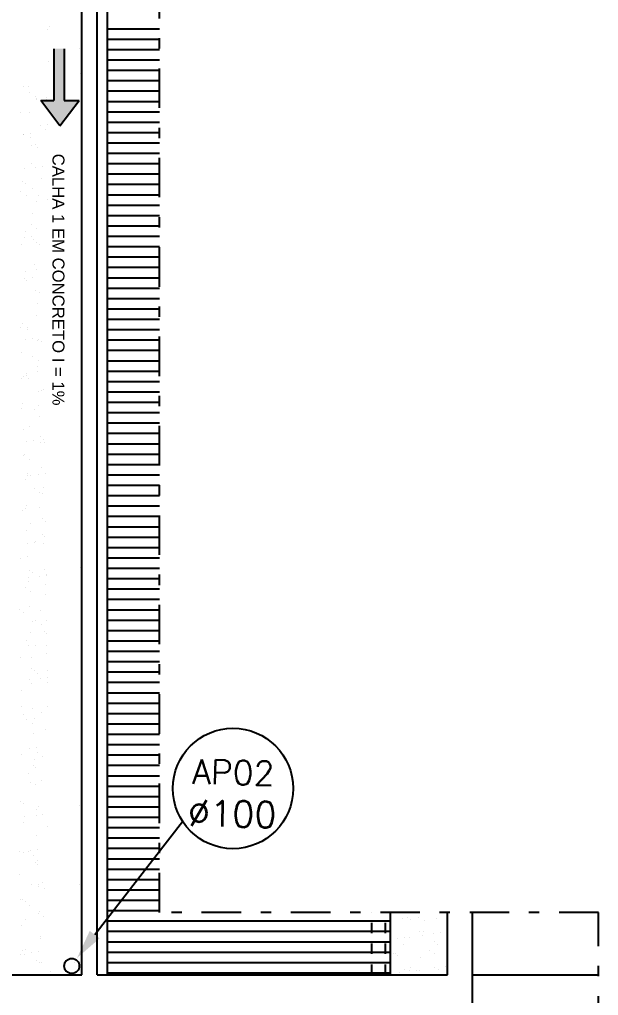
# Model space of a CAD drawing. Header units: millimetres. Extents: x 1573 to 2177, y 1587 to 1932.
# Drawn here: x 1809.55 to 1815.13, y 1894.08 to 1903.49 of the extents above; entities that cross this region are included whole.
import ezdxf
from ezdxf.enums import TextEntityAlignment as Align

# ---------------------------------------------------------------- set-up
doc = ezdxf.new("R2010")
doc.units = ezdxf.units.MM
doc.header["$LTSCALE"] = 0.03
doc.linetypes.add('DASHDOT', pattern=[25.4, 12.7, -6.35, 0, -6.35])
doc.linetypes.add('HIDDEN', pattern=[9.525, 6.35, -3.175])
for name, color, linetype in [('-HIDRO', 8, 'Continuous'), ('A-PEN-C', 4, 'Continuous'), ('PL09', 9, 'Continuous'), ('Tinterno', 9, 'Continuous')]:
    doc.layers.add(name, color=color, linetype=linetype)
doc.layers.add('TigreCad', color=2, linetype='Continuous', lineweight=13)
doc.styles.add('ARIAL', font='arial.ttf')
doc.styles.add('ROMANS', font='romans.shx', dxfattribs={"height": 0.1})

# ---------------------------------------------------------------- blocks, each defined once
blk = doc.blocks.new('11031501d')
at = {"layer": 'TigreCad'}
blk.add_circle((0, 0), 75, dxfattribs=at)
at = {"layer": 'Tinterno'}
blk.add_circle((0, 0), 72.5, dxfattribs=at)

msp = doc.modelspace()

# ---------------------------------------------------------------- hatches: boundary and pattern name
at = {"layer": 'PL09', "ltscale": 100}
msp.add_hatch(color=256, dxfattribs=at).paths.add_polyline_path([(1810.1223, 1902.7103), (1809.977, 1902.7103), (1809.977, 1903.2105), (1809.877, 1903.2105), (1809.877, 1902.7103), (1809.7521, 1902.7103), (1809.9372, 1902.4651)])

# ---------------------------------------------------------------- linework, layer by layer
at = {"layer": '-HIDRO', "linetype": 'DASHDOT'}
for p, q in [((1810.8983, 1894.8814), (1810.8983, 1914.3064)), ((1815.1337, 1894.8814), (1810.8983, 1894.8814)), ((1815.1337, 1887.6609), (1815.1337, 1894.8814))]:
    msp.add_line(p, q, dxfattribs=at)
at = {"layer": '-HIDRO'}
for p, q in [((1810.297, 1894.2812), (1810.297, 1909.3116)), ((1810.397, 1894.2812), (1810.397, 1909.3116)), ((1810.1469, 1894.2812), (1810.1469, 1906.3475)), ((1809.8365, 1903.4248), (1809.8365, 1903.4248)), ((1810.397, 1903.4031), (1810.8983, 1903.4031)), ((1809.8141, 1903.3963), (1809.8141, 1903.3963)), ((1810.1246, 1903.2166), (1810.1246, 1903.2166)), ((1810.1419, 1903.2302), (1810.1419, 1903.2302)), ((1810.397, 1903.3031), (1810.8983, 1903.3031)), ((1810.397, 1903.203), (1810.8983, 1903.203)), ((1809.8309, 1903.0845), (1809.8309, 1903.0845)), ((1810.397, 1903.103), (1810.8983, 1903.103)), ((1810.1326, 1902.9719), (1810.1326, 1902.9719)), ((1810.397, 1903.0029), (1810.8983, 1903.0029)), ((1809.5829, 1902.8503), (1809.5829, 1902.8503)), ((1809.6362, 1902.8419), (1809.6362, 1902.8419)), ((1810.397, 1902.9029), (1810.8983, 1902.9029)), ((1809.6461, 1902.7878), (1809.6461, 1902.7878)), ((1809.6997, 1902.7536), (1809.6997, 1902.7536)), ((1810.397, 1902.8029), (1810.8983, 1902.8029)), ((1809.7063, 1902.7243), (1809.7063, 1902.7243)), ((1809.7093, 1902.7344), (1809.7093, 1902.7344)), ((1809.808, 1902.7228), (1809.808, 1902.7228)), ((1809.8096, 1902.7379), (1809.8096, 1902.7379)), ((1810.1406, 1902.7271), (1810.1406, 1902.7271)), ((1810.397, 1902.7028), (1810.8983, 1902.7028)), ((1809.5558, 1902.5925), (1809.5558, 1902.5925)), ((1809.6442, 1902.5971), (1809.6442, 1902.5971)), ((1809.8199, 1902.6332), (1809.8199, 1902.6332)), ((1810.397, 1902.6028), (1810.8983, 1902.6028)), ((1809.7487, 1902.4696), (1809.7487, 1902.4696)), ((1809.816, 1902.478), (1809.816, 1902.478)), ((1810.1444, 1902.4704), (1810.1444, 1902.4704)), ((1810.397, 1902.5028), (1810.8983, 1902.5028)), ((1809.5848, 1902.3793), (1809.5848, 1902.3793)), ((1809.5878, 1902.3843), (1809.5878, 1902.3843)), ((1809.6509, 1902.388), (1809.6509, 1902.388)), ((1809.8023, 1902.4355), (1809.8023, 1902.4355)), ((1810.397, 1902.4027), (1810.8983, 1902.4027)), ((1809.6522, 1902.3523), (1809.6522, 1902.3523)), ((1809.6585, 1902.2744), (1809.6585, 1902.2744)), ((1809.6983, 1902.283), (1809.6983, 1902.283)), ((1810.397, 1902.3027), (1810.8983, 1902.3027)), ((1809.7218, 1902.2616), (1809.7218, 1902.2616)), ((1810.397, 1902.2027), (1810.8983, 1902.2027)), ((1809.6602, 1902.1075), (1809.6602, 1902.1075)), ((1810.397, 1902.1026), (1810.8983, 1902.1026)), ((1809.5986, 1902.0522), (1809.5986, 1902.0522)), ((1809.7019, 1902.0658), (1809.7019, 1902.0658)), ((1809.7681, 1902.0745), (1809.7681, 1902.0745)), ((1810.397, 1902.0026), (1810.8983, 1902.0026)), ((1809.5768, 1901.9329), (1809.5768, 1901.9329)), ((1809.6002, 1901.9115), (1809.6002, 1901.9115)), ((1809.7611, 1901.9562), (1809.7611, 1901.9562)), ((1810.397, 1901.9026), (1810.8983, 1901.9026)), ((1809.5583, 1901.8326), (1809.5583, 1901.8326)), ((1809.6682, 1901.8628), (1809.6682, 1901.8628)), ((1810.397, 1901.8025), (1810.8983, 1901.8025)), ((1809.6119, 1901.7985), (1809.6119, 1901.7985)), ((1809.7158, 1901.7387), (1809.7158, 1901.7387)), ((1809.7267, 1901.7956), (1809.7267, 1901.7956)), ((1809.8191, 1901.7523), (1809.8191, 1901.7523)), ((1809.6762, 1901.618), (1809.6762, 1901.618)), ((1810.397, 1901.7025), (1810.8983, 1901.7025)), ((1810.397, 1901.6024), (1810.8983, 1901.6024)), ((1809.6052, 1901.4455), (1809.6052, 1901.4455)), ((1809.6609, 1901.5145), (1809.6609, 1901.5145)), ((1809.7145, 1901.4804), (1809.7145, 1901.4804)), ((1810.397, 1901.5024), (1810.8983, 1901.5024)), ((1809.5942, 1901.3938), (1809.5942, 1901.3938)), ((1809.6604, 1901.4025), (1809.6604, 1901.4025)), ((1809.6842, 1901.3732), (1809.6842, 1901.3732)), ((1809.7157, 1901.3442), (1809.7157, 1901.3442)), ((1810.397, 1901.4024), (1810.8983, 1901.4024)), ((1809.5706, 1901.3192), (1809.5706, 1901.3192)), ((1809.7391, 1901.3227), (1809.7391, 1901.3227)), ((1810.397, 1901.3023), (1810.8983, 1901.3023)), ((1810.397, 1901.2023), (1810.8983, 1901.2023)), ((1809.6081, 1901.0666), (1809.6081, 1901.0666)), ((1809.6922, 1901.1284), (1809.6922, 1901.1284)), ((1809.7114, 1901.0802), (1809.7114, 1901.0802)), ((1810.397, 1901.1023), (1810.8983, 1901.1023)), ((1809.5942, 1900.9941), (1809.5942, 1900.9941)), ((1809.6176, 1900.9726), (1809.6176, 1900.9726)), ((1809.6732, 1901.0011), (1809.6732, 1901.0011)), ((1810.397, 1901.0022), (1810.8983, 1901.0022)), ((1809.7002, 1900.8836), (1809.7002, 1900.8836)), ((1810.397, 1900.9022), (1810.8983, 1900.9022)), ((1809.7441, 1900.8568), (1809.7441, 1900.8568)), ((1810.397, 1900.8022), (1810.8983, 1900.8022)), ((1809.7252, 1900.7531), (1809.7252, 1900.7531)), ((1810.397, 1900.7021), (1810.8983, 1900.7021)), ((1809.7082, 1900.6388), (1809.7082, 1900.6388)), ((1810.397, 1900.6021), (1810.8983, 1900.6021)), ((1809.555, 1900.5212), (1809.555, 1900.5212)), ((1809.5731, 1900.5594), (1809.5731, 1900.5594)), ((1809.6225, 1900.5066), (1809.6225, 1900.5066)), ((1809.6266, 1900.5253), (1809.6266, 1900.5253)), ((1810.1384, 1900.4954), (1810.1384, 1900.4954)), ((1810.397, 1900.5021), (1810.8983, 1900.5021)), ((1809.6037, 1900.4082), (1809.6037, 1900.4082)), ((1809.6698, 1900.4169), (1809.6698, 1900.4169)), ((1809.7163, 1900.394), (1809.7163, 1900.394)), ((1809.7331, 1900.4054), (1809.7331, 1900.4054)), ((1810.397, 1900.402), (1810.8983, 1900.402)), ((1809.7565, 1900.3839), (1809.7565, 1900.3839)), ((1810.397, 1900.302), (1810.8983, 1900.302)), ((1809.563, 1900.2764), (1809.563, 1900.2764)), ((1809.6757, 1900.2413), (1809.6757, 1900.2413)), ((1809.7292, 1900.2071), (1809.7292, 1900.2071)), ((1810.397, 1900.2019), (1810.8983, 1900.2019)), ((1809.7243, 1900.1492), (1809.7243, 1900.1492)), ((1809.5711, 1900.0316), (1809.5711, 1900.0316)), ((1809.5854, 1900.046), (1809.5854, 1900.046)), ((1809.6115, 1900.0553), (1809.6115, 1900.0553)), ((1809.6175, 1900.0811), (1809.6175, 1900.0811)), ((1809.635, 1900.0338), (1809.635, 1900.0338)), ((1809.7208, 1900.0947), (1809.7208, 1900.0947)), ((1810.397, 1900.1019), (1810.8983, 1900.1019)), ((1809.7614, 1899.9179), (1809.7614, 1899.9179)), ((1809.7783, 1899.9231), (1809.7783, 1899.9231)), ((1810.397, 1900.0019), (1810.8983, 1900.0019)), ((1809.7323, 1899.9044), (1809.7323, 1899.9044)), ((1810.397, 1899.9018), (1810.8983, 1899.9018)), ((1809.5621, 1899.7448), (1809.5621, 1899.7448)), ((1809.5791, 1899.7868), (1809.5791, 1899.7868)), ((1809.7346, 1899.7675), (1809.7346, 1899.7675)), ((1810.397, 1899.8018), (1810.8983, 1899.8018)), ((1809.688, 1899.7279), (1809.688, 1899.7279)), ((1809.7403, 1899.6596), (1809.7403, 1899.6596)), ((1810.397, 1899.7018), (1810.8983, 1899.7018)), ((1809.5871, 1899.5421), (1809.5871, 1899.5421)), ((1809.6399, 1899.5678), (1809.6399, 1899.5678)), ((1810.397, 1899.6017), (1810.8983, 1899.6017)), ((1809.7504, 1899.4665), (1809.7504, 1899.4665)), ((1810.397, 1899.5017), (1810.8983, 1899.5017)), ((1809.6131, 1899.4226), (1809.6131, 1899.4226)), ((1809.6792, 1899.4313), (1809.6792, 1899.4313)), ((1809.7483, 1899.4148), (1809.7483, 1899.4148)), ((1809.7738, 1899.4451), (1809.7738, 1899.4451)), ((1809.7906, 1899.4097), (1809.7906, 1899.4097)), ((1810.397, 1899.4017), (1810.8983, 1899.4017)), ((1809.5879, 1899.2861), (1809.5879, 1899.2861)), ((1809.5951, 1899.2973), (1809.5951, 1899.2973)), ((1810.397, 1899.3016), (1810.8983, 1899.3016)), ((1809.6414, 1899.252), (1809.6414, 1899.252)), ((1809.7563, 1899.17), (1809.7563, 1899.17)), ((1810.397, 1899.2016), (1810.8983, 1899.2016)), ((1809.6269, 1899.0955), (1809.6269, 1899.0955)), ((1809.6289, 1899.1164), (1809.6289, 1899.1164)), ((1809.6523, 1899.095), (1809.6523, 1899.095)), ((1809.7302, 1899.1091), (1809.7302, 1899.1091)), ((1809.7963, 1899.1178), (1809.7963, 1899.1178)), ((1810.1383, 1899.1628), (1810.1383, 1899.1628)), ((1810.397, 1899.1016), (1810.8983, 1899.1016)), ((1809.6031, 1899.0525), (1809.6031, 1899.0525)), ((1809.7788, 1898.9791), (1809.7788, 1898.9791)), ((1810.397, 1899.0015), (1810.8983, 1899.0015)), ((1809.6905, 1898.968), (1809.6905, 1898.968)), ((1809.744, 1898.9339), (1809.744, 1898.9339)), ((1809.7643, 1898.9252), (1809.7643, 1898.9252)), ((1810.1397, 1898.9346), (1810.1397, 1898.9346)), ((1810.397, 1898.9015), (1810.8983, 1898.9015)), ((1809.6111, 1898.8077), (1809.6111, 1898.8077)), ((1810.397, 1898.8014), (1810.8983, 1898.8014)), ((1809.5715, 1898.7592), (1809.5715, 1898.7592)), ((1809.6002, 1898.7727), (1809.6002, 1898.7727)), ((1809.7441, 1898.782), (1809.7441, 1898.782)), ((1810.397, 1898.7014), (1810.8983, 1898.7014)), ((1809.6573, 1898.629), (1809.6573, 1898.629)), ((1809.7723, 1898.6804), (1809.7723, 1898.6804)), ((1809.7931, 1898.6499), (1809.7931, 1898.6499)), ((1810.397, 1898.6014), (1810.8983, 1898.6014)), ((1809.6191, 1898.5629), (1809.6191, 1898.5629)), ((1809.7678, 1898.5277), (1809.7678, 1898.5277)), ((1809.7912, 1898.5062), (1809.7912, 1898.5062)), ((1809.6225, 1898.437), (1809.6225, 1898.437)), ((1809.6886, 1898.4457), (1809.6886, 1898.4457)), ((1809.7028, 1898.4546), (1809.7028, 1898.4546)), ((1809.7803, 1898.4356), (1809.7803, 1898.4356)), ((1810.397, 1898.5013), (1810.8983, 1898.5013)), ((1809.6271, 1898.3181), (1809.6271, 1898.3181)), ((1810.397, 1898.4013), (1810.8983, 1898.4013)), ((1809.5536, 1898.2969), (1809.5536, 1898.2969)), ((1810.397, 1898.3013), (1810.8983, 1898.3013)), ((1809.6463, 1898.1776), (1809.6463, 1898.1776)), ((1809.6697, 1898.1561), (1809.6697, 1898.1561)), ((1809.7883, 1898.1908), (1809.7883, 1898.1908)), ((1809.8054, 1898.1365), (1809.8054, 1898.1365)), ((1809.8058, 1898.1322), (1809.8058, 1898.1322)), ((1810.1314, 1898.2032), (1810.1314, 1898.2032)), ((1810.397, 1898.2012), (1810.8983, 1898.2012)), ((1809.6351, 1898.0733), (1809.6351, 1898.0733)), ((1809.6364, 1898.1099), (1809.6364, 1898.1099)), ((1809.7396, 1898.1235), (1809.7396, 1898.1235)), ((1809.7961, 1898.0403), (1809.7961, 1898.0403)), ((1810.397, 1898.1012), (1810.8983, 1898.1012)), ((1809.6026, 1898.0129), (1809.6026, 1898.0129)), ((1809.6562, 1897.9787), (1809.6562, 1897.9787)), ((1809.7963, 1897.9461), (1809.7963, 1897.9461)), ((1810.1394, 1897.9584), (1810.1394, 1897.9584)), ((1810.397, 1898.0012), (1810.8983, 1898.0012)), ((1810.397, 1897.9011), (1810.8983, 1897.9011)), ((1809.5482, 1897.806), (1809.5482, 1897.806)), ((1809.5809, 1897.7737), (1809.5809, 1897.7737)), ((1809.6431, 1897.8285), (1809.6431, 1897.8285)), ((1809.7535, 1897.7964), (1809.7535, 1897.7964)), ((1810.397, 1897.8011), (1810.8983, 1897.8011)), ((1809.6746, 1897.6901), (1809.6746, 1897.6901)), ((1809.7052, 1897.6947), (1809.7052, 1897.6947)), ((1809.7588, 1897.6606), (1809.7588, 1897.6606)), ((1809.8043, 1897.7013), (1809.8043, 1897.7013)), ((1810.397, 1897.7011), (1810.8983, 1897.7011)), ((1809.6511, 1897.5837), (1809.6511, 1897.5837)), ((1809.7851, 1897.5889), (1809.7851, 1897.5889)), ((1809.8086, 1897.5674), (1809.8086, 1897.5674)), ((1810.397, 1897.601), (1810.8983, 1897.601)), ((1809.615, 1897.4995), (1809.615, 1897.4995)), ((1810.397, 1897.501), (1810.8983, 1897.501)), ((1809.6319, 1897.4514), (1809.6319, 1897.4514)), ((1809.6981, 1897.4602), (1809.6981, 1897.4602)), ((1809.8078, 1897.3766), (1809.8078, 1897.3766)), ((1809.8123, 1897.4565), (1809.8123, 1897.4565)), ((1810.397, 1897.4009), (1810.8983, 1897.4009)), ((1809.5531, 1897.34), (1809.5531, 1897.34)), ((1809.6591, 1897.3389), (1809.6591, 1897.3389)), ((1810.397, 1897.3009), (1810.8983, 1897.3009)), ((1809.6636, 1897.2387), (1809.6636, 1897.2387)), ((1809.687, 1897.2173), (1809.687, 1897.2173)), ((1809.8203, 1897.2117), (1809.8203, 1897.2117)), ((1810.397, 1897.2009), (1810.8983, 1897.2009)), ((1809.6458, 1897.1243), (1809.6458, 1897.1243)), ((1809.6671, 1897.0941), (1809.6671, 1897.0941)), ((1809.7176, 1897.1813), (1809.7176, 1897.1813)), ((1809.7491, 1897.1379), (1809.7491, 1897.1379)), ((1809.8135, 1897.1014), (1809.8135, 1897.1014)), ((1809.8152, 1897.1466), (1809.8152, 1897.1466)), ((1810.397, 1897.1008), (1810.8983, 1897.1008)), ((1809.5684, 1897.0236), (1809.5684, 1897.0236)), ((1810.397, 1897.0008), (1810.8983, 1897.0008)), ((1809.5655, 1896.8672), (1809.5655, 1896.8672)), ((1809.6751, 1896.8493), (1809.6751, 1896.8493)), ((1809.8202, 1896.8632), (1809.8202, 1896.8632)), ((1810.397, 1896.9008), (1810.8983, 1896.9008)), ((1809.5904, 1896.7881), (1809.5904, 1896.7881)), ((1809.6174, 1896.7396), (1809.6174, 1896.7396)), ((1809.692, 1896.7513), (1809.692, 1896.7513)), ((1809.7629, 1896.8108), (1809.7629, 1896.8108)), ((1810.397, 1896.8007), (1810.8983, 1896.8007)), ((1809.671, 1896.7055), (1809.671, 1896.7055)), ((1809.8025, 1896.65), (1809.8025, 1896.65)), ((1810.397, 1896.7007), (1810.8983, 1896.7007)), ((1809.6831, 1896.6045), (1809.6831, 1896.6045)), ((1810.397, 1896.6007), (1810.8983, 1896.6007)), ((1809.6414, 1896.4659), (1809.6414, 1896.4659)), ((1809.7075, 1896.4746), (1809.7075, 1896.4746)), ((1810.397, 1896.5006), (1810.8983, 1896.5006)), ((1809.5705, 1896.4012), (1809.5705, 1896.4012)), ((1809.6911, 1896.3597), (1809.6911, 1896.3597)), ((1809.72, 1896.4215), (1809.72, 1896.4215)), ((1809.7736, 1896.3874), (1809.7736, 1896.3874)), ((1810.397, 1896.4006), (1810.8983, 1896.4006)), ((1809.681, 1896.2999), (1809.681, 1896.2999)), ((1809.7044, 1896.2785), (1809.7044, 1896.2785)), ((1810.397, 1896.3006), (1810.8983, 1896.3006)), ((1809.6298, 1896.2262), (1809.6298, 1896.2262)), ((1810.397, 1896.2005), (1810.8983, 1896.2005)), ((1809.6552, 1896.1388), (1809.6552, 1896.1388)), ((1809.6991, 1896.1149), (1809.6991, 1896.1149)), ((1809.7585, 1896.1523), (1809.7585, 1896.1523)), ((1810.397, 1896.1005), (1810.8983, 1896.1005)), ((1810.397, 1896.0004), (1810.8983, 1896.0004)), ((1809.5595, 1895.9498), (1809.5595, 1895.9498)), ((1809.5829, 1895.9283), (1809.5829, 1895.9283)), ((1809.7324, 1895.9081), (1809.7324, 1895.9081)), ((1810.128, 1895.9088), (1810.128, 1895.9088)), ((1810.397, 1895.9004), (1810.8983, 1895.9004)), ((1809.5998, 1895.8025), (1809.5998, 1895.8025)), ((1809.7071, 1895.8701), (1809.7071, 1895.8701)), ((1809.7093, 1895.8125), (1809.7093, 1895.8125)), ((1809.7724, 1895.8252), (1809.7724, 1895.8252)), ((1810.397, 1895.8004), (1810.8983, 1895.8004)), ((1809.5832, 1895.7504), (1809.5832, 1895.7504)), ((1809.8199, 1895.7112), (1809.8199, 1895.7112)), ((1810.397, 1895.7003), (1810.8983, 1895.7003)), ((1809.7151, 1895.6253), (1809.7151, 1895.6253)), ((1810.397, 1895.6003), (1810.8983, 1895.6003)), ((1810.397, 1895.5003), (1810.8983, 1895.5003)), ((1809.5475, 1895.4667), (1809.5475, 1895.4667)), ((1809.5878, 1895.4624), (1809.5878, 1895.4624)), ((1809.6322, 1895.4664), (1809.6322, 1895.4664)), ((1809.6508, 1895.4803), (1809.6508, 1895.4803)), ((1809.6858, 1895.4322), (1809.6858, 1895.4322)), ((1809.7169, 1895.489), (1809.7169, 1895.489)), ((1810.397, 1895.4002), (1810.8983, 1895.4002)), ((1809.6983, 1895.3611), (1809.6983, 1895.3611)), ((1809.7218, 1895.3396), (1809.7218, 1895.3396)), ((1809.7231, 1895.3806), (1809.7231, 1895.3806)), ((1809.5518, 1895.2491), (1809.5518, 1895.2491)), ((1810.397, 1895.3002), (1810.8983, 1895.3002)), ((1809.6646, 1895.1532), (1809.6646, 1895.1532)), ((1809.7311, 1895.1358), (1809.7311, 1895.1358)), ((1809.7348, 1895.1482), (1809.7348, 1895.1482)), ((1809.7679, 1895.1668), (1809.7679, 1895.1668)), ((1810.1304, 1895.1489), (1810.1304, 1895.1489)), ((1810.397, 1895.2002), (1810.8983, 1895.2002)), ((1809.7884, 1895.1141), (1809.7884, 1895.1141)), ((1810.397, 1895.1001), (1810.8983, 1895.1001)), ((1809.5598, 1895.0043), (1809.5598, 1895.0043)), ((1809.5768, 1895.011), (1809.5768, 1895.011)), ((1809.6002, 1894.9895), (1809.6002, 1894.9895)), ((1809.6445, 1894.953), (1809.6445, 1894.953)), ((1810.397, 1895.0001), (1810.8983, 1895.0001)), ((1809.7267, 1894.8736), (1809.7267, 1894.8736)), ((1809.7391, 1894.891), (1809.7391, 1894.891)), ((1809.7818, 1894.8397), (1809.7818, 1894.8397)), ((1810.397, 1894.9001), (1810.8983, 1894.9001)), ((1813.128, 1894.2812), (1813.128, 1894.8814)), ((1813.2918, 1894.8371), (1813.2918, 1894.8371)), ((1813.3982, 1894.8366), (1813.3982, 1894.8366)), ((1813.6782, 1894.2812), (1813.6782, 1894.8814)), ((1813.9173, 1893.9811), (1813.9173, 1894.8814)), ((1809.5678, 1894.7595), (1809.5678, 1894.7595)), ((1809.6092, 1894.8169), (1809.6092, 1894.8169)), ((1810.397, 1894.8), (1813.128, 1894.8)), ((1813.2455, 1894.8212), (1813.2455, 1894.8212)), ((1813.3152, 1894.8156), (1813.3152, 1894.8156)), ((1813.4517, 1894.8024), (1813.4517, 1894.8024)), ((1813.5705, 1894.8197), (1813.5705, 1894.8197)), ((1810.397, 1894.7), (1813.128, 1894.7)), ((1813.4067, 1894.694), (1813.4067, 1894.694)), ((1813.4358, 1894.6628), (1813.4358, 1894.6628)), ((1813.4417, 1894.6997), (1813.4417, 1894.6997)), ((1813.5391, 1894.6764), (1813.5391, 1894.6764)), ((1813.6052, 1894.6851), (1813.6052, 1894.6851)), ((1809.7471, 1894.6462), (1809.7471, 1894.6462)), ((1809.7472, 1894.6348), (1809.7472, 1894.6348)), ((1810.1428, 1894.6356), (1810.1428, 1894.6356)), ((1810.397, 1894.5999), (1813.128, 1894.5999)), ((1813.1971, 1894.6314), (1813.1971, 1894.6314)), ((1813.2535, 1894.5764), (1813.2535, 1894.5764)), ((1813.2633, 1894.6401), (1813.2633, 1894.6401)), ((1813.3079, 1894.6413), (1813.3079, 1894.6413)), ((1813.5522, 1894.5984), (1813.5522, 1894.5984)), ((1813.5756, 1894.577), (1813.5756, 1894.577)), ((1813.5785, 1894.5749), (1813.5785, 1894.5749)), ((1809.5569, 1894.4811), (1809.5569, 1894.4811)), ((1809.5758, 1894.5147), (1809.5758, 1894.5147)), ((1809.598, 1894.4771), (1809.598, 1894.4771)), ((1809.6052, 1894.5235), (1809.6052, 1894.5235)), ((1809.6602, 1894.4947), (1809.6602, 1894.4947)), ((1809.7264, 1894.5034), (1809.7264, 1894.5034)), ((1810.397, 1894.4999), (1813.128, 1894.4999)), ((1813.1587, 1894.4836), (1813.1587, 1894.4836)), ((1813.1703, 1894.4869), (1813.1703, 1894.4869)), ((1813.1937, 1894.4655), (1813.1937, 1894.4655)), ((1813.5008, 1894.5184), (1813.5008, 1894.5184)), ((1813.5543, 1894.4843), (1813.5543, 1894.4843)), ((1809.7157, 1894.4222), (1809.7157, 1894.4222)), ((1809.7391, 1894.4008), (1809.7391, 1894.4008)), ((1809.7551, 1894.4014), (1809.7551, 1894.4014)), ((1810.0801, 1894.3998), (1810.0801, 1894.3998)), ((1810.397, 1894.3999), (1813.128, 1894.3999)), ((1813.4147, 1894.4492), (1813.4147, 1894.4492)), ((1805.2682, 1894.2812), (1810.1469, 1894.2812)), ((1809.8498, 1894.3167), (1809.8498, 1894.3167)), ((1809.8656, 1894.2849), (1809.8656, 1894.2849)), ((1810.297, 1894.2812), (1813.6782, 1894.2812)), ((1810.397, 1894.2998), (1813.128, 1894.2998)), ((1813.211, 1894.3043), (1813.211, 1894.3043)), ((1813.2615, 1894.3316), (1813.2615, 1894.3316)), ((1813.3143, 1894.3179), (1813.3143, 1894.3179)), ((1813.3202, 1894.3496), (1813.3202, 1894.3496)), ((1813.3804, 1894.3266), (1813.3804, 1894.3266)), ((1813.4105, 1894.3232), (1813.4105, 1894.3232)), ((1813.553, 1894.3493), (1813.553, 1894.3493)), ((1813.5865, 1894.3301), (1813.5865, 1894.3301)), ((1813.6562, 1894.3629), (1813.6562, 1894.3629)), ((1813.9173, 1894.2812), (1815.1337, 1894.2812))]:
    msp.add_line(p, q, dxfattribs=at)
at = {"layer": '-HIDRO', "linetype": 'HIDDEN', "ltscale": 0.5}
for p, q in [((1812.9479, 1894.2812), (1812.9479, 1894.8814)), ((1813.078, 1894.2812), (1813.078, 1894.8814))]:
    msp.add_line(p, q, dxfattribs=at)
at = {"layer": 'A-PEN-C'}
msp.add_line((1810.2728, 1894.668), (1811.1207, 1895.7603), dxfattribs=at)
msp.add_circle((1811.607, 1896.0772), 0.5805, dxfattribs=at)
msp.add_solid([(1810.1027, 1894.4433), (1810.2249, 1894.7043), (1810.3207, 1894.6318)], dxfattribs=at)
at = {"layer": 'PL09', "ltscale": 100}
for p, q in [((1809.877, 1903.2105), (1809.877, 1902.7103)), ((1809.977, 1903.2105), (1809.977, 1902.7103)), ((1809.7521, 1902.7103), (1809.877, 1902.7103)), ((1809.9372, 1902.4651), (1809.7521, 1902.7103)), ((1809.9372, 1902.4651), (1810.1223, 1902.7103)), ((1809.977, 1902.7103), (1810.1223, 1902.7103))]:
    msp.add_line(p, q, dxfattribs=at)

# ---------------------------------------------------------------- block references
at = {"layer": 'PL09', "ltscale": 100, "xscale": 0.00100035, "yscale": 0.00100035, "zscale": 0.00100035}
msp.add_blockref('11031501d', (1810.0517, 1894.3653), dxfattribs=at)

# ---------------------------------------------------------------- texts
at = {"style": 'ARIAL'}
msp.add_text('CALHA 1 EM CONCRETO I = 1%%%', height=0.115231, rotation=270, dxfattribs=at).set_placement((1809.9229, 1900.9839), align=Align.MIDDLE_CENTER)
at = {"layer": 'A-PEN-C', "style": 'ROMANS'}
for s, height, p in [('AP02', 0.23408, (1811.6079, 1896.1143)), ('%%C100', 0.24944, (1811.5973, 1895.708))]:
    msp.add_text(s, height=height, rotation=358.71075, dxfattribs=at).set_placement(p, align=Align.CENTER)

doc.saveas('drawing.dxf')
